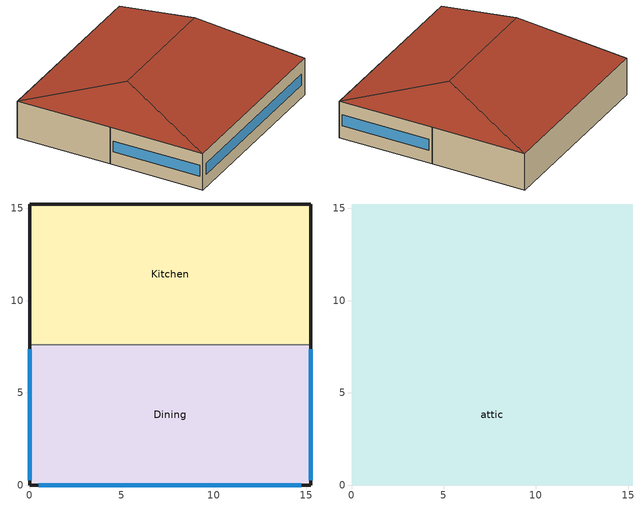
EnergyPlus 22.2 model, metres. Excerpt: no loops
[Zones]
Dining
 floor ground (ext-slab): 15.24,7.62 15.24,0 0,0 0,7.62 z0
 wall outside (Wood Frame Non-res Ext Wall): 0,7.62 0,0 15.24,0 15.24,7.62 z0:3.05
 wall to Kitchen (int-walls): 15.24,7.62 0,7.62 z0:3.05
 window (Window Non-res Fixed): 15.24,0.25 15.24,7.37 / 0.51,0 14.73,0 / 0,7.37 0,0.25 z1.07:1.98
Kitchen
 floor ground (ext-slab): 15.24,15.24 15.24,7.62 0,7.62 0,15.24 z0
 wall outside (Wood Frame Non-res Ext Wall): 15.24,7.62 15.24,15.24 0,15.24 0,7.62 z0:3.05
attic
 floor to Dining (Attic Non-res Floor): 0,0 0,7.62 15.24,7.62 15.24,0 z3.05
 floor to Kitchen (Attic Non-res Floor): 15.24,15.24 15.24,7.62 0,7.62 0,15.24 z3.05
 roof outside (Attic Non-res Roof): 15.24,0,3.05 15.24,15.24,3.05 12.7,7.62,5.59; 15.24,15.24,3.05 0,15.24,3.05 2.54,7.62,5.59 12.7,7.62,5.59; 0,0,3.05 15.24,0,3.05 12.7,7.62,5.59 2.54,7.62,5.59; 0,15.24,3.05 0,0,3.05 2.54,7.62,5.59
[Site:Location]
Chicago Ohare Intl Ap_IL_USA Design_Conditions: 41.98, -87.92, -6, 201
[SizingPeriod:DesignDay]
Chicago Ohare Intl Ap Ann Htg 99.6% Condns DB: 1, 21, WinterDesignDay, -20, 0, DefaultMultipliers, , Wetbulb, -20, , , , , 98934, 4.9, 270, No, No, No, ASHRAEClearSky, , , , , 0
Chicago Ohare Intl Ap Ann Clg .4% Condns DB=>MWB: 7, 21, SummerDesignDay, 33.3, 10.5, DefaultMultipliers, , Wetbulb, 23.7, , , , , 98934, 5.2, 230, No, No, No, ASHRAETau, , , 0.455, 2.05
[Building]
Ref Bldg Quick Service Restaurant New2004_v1.3_5.0: 0, City, 0.04, 0.2, FullInteriorAndExterior, 50, 6
[Site:WaterMainsTemperature]
CORRELATION: , 9.69, 28.1
[Site:GroundTemperature:BuildingSurface]
19.527, 19.502, 19.536, 19.598, 20.002, 21.64, 22.225, 22.375, 21.449, 20.121, 19.802, 19.633
[Construction]
Wood Frame Non-res Ext Wall: Wood Siding, Wood Frame NonRes Wall Insulation, 1/2IN Gypsum
Attic Non-res Floor: 1/2IN Gypsum, AtticFloor NonRes Insulation, 1/2IN Gypsum
Attic Non-res Roof: Roof Membrane, Metal Decking
ext-slab: HW CONCRETE
int-walls: 1/2IN Gypsum, 1/2IN Gypsum
Window Non-res Fixed: NonRes Fixed Assembly Window
InteriorFurnishings: Std Wood 6inch
[Material]
Wood Frame NonRes Wall Insulation: MediumRough, 0.0812848, 0.049, 265, 836.8, 0.9, 0.7, 0.7
AtticFloor NonRes Insulation: MediumRough, 0.236805, 0.049, 265, 836.8, 0.9, 0.7, 0.7
Std Wood 6inch: MediumSmooth, 0.15, 0.12, 540, 1210, 0.9, 0.7, 0.7
Wood Siding: MediumSmooth, 0.01, 0.11, 544.62, 1210, 0.9, 0.78, 0.78
1/2IN Gypsum: Smooth, 0.0127, 0.16, 784.9, 830, 0.9, 0.92, 0.92
HW CONCRETE: Rough, 0.1016, 1.311, 2240, 836.8, 0.9, 0.7, 0.7
Roof Membrane: VeryRough, 0.0095, 0.16, 1121.29, 1460, 0.9, 0.7, 0.7
Metal Decking: MediumSmooth, 0.0015, 45.006, 7680, 418.4, 0.9, 0.7, 0.3
[WindowMaterial:SimpleGlazingSystem]
NonRes Fixed Assembly Window: 3.23646, 0.39
[Zone]
Dining; Kitchen: 0, 0, 0, 0, 1, 1, , , autocalculate, , , Yes
attic: 0, 0, 0, 3.0488, 1, 1, , , autocalculate, , , No
[People]
Dining People: Dining, BLDG_OCC_SCH, Area/Person, , , 1.39, 0.3, AUTOCALCULATE, ACTIVITY_SCH, , No, ZoneAveraged, , WORK_EFF_SCH, ClothingInsulationSchedule, , CLOTHING_SCH, AIR_VELO_SCH, FANGER
Kitchen People: Kitchen, BLDG_OCC_SCH, People, 6.25, , , 0.3, AUTOCALCULATE, ACTIVITY_SCH, , No, ZoneAveraged, , WORK_EFF_SCH, ClothingInsulationSchedule, , CLOTHING_SCH, AIR_VELO_SCH, FANGER
[Lights]
Dining_Lights: Dining, BLDG_LIGHT_SCH, Watts/Area, , 22.6, , 0, 0.7, 0.2, 1, General, No
Kitchen_Lights: Kitchen, BLDG_LIGHT_SCH, Watts/Area, , 12.9, , 0, 0.7, 0.2, 1, General, No
[ElectricEquipment]
Dining_MiscElec_Equip: Dining, BLDG_EQUIP_SCH, EquipmentLevel, 15000, , , 0.25, 0.3, 0, MiscElec
Kitchen_MiscElec_Equip: Kitchen, BLDG_EQUIP_SCH, EquipmentLevel, 35000, , , 0.25, 0.3, 0.3, MiscElec
[GasEquipment]
Kitchen_MiscGas_Equip: Kitchen, GAS_EQUIP_SCH, EquipmentLevel, 150055, , , 0.1, 0.2, 0.7, , MiscGas
[Exterior:Lights]
Exterior Facade Lighting: ALWAYS_ON, 2529, AstronomicalClock, Exterior Facade Lighting
[ZoneInfiltration:DesignFlowRate]
Dining_Infiltration: Dining, INFIL_HALF_ON_SCH, Flow/ExteriorArea, , , 0.000302, , 1, 0, 0, 0
Kitchen_Infiltration: Kitchen, INFIL_HALF_ON_SCH, Flow/ExteriorArea, , , 0.000302, , 1, 0, 0, 0
attic_Infiltration: attic, ALWAYS_ON, AirChanges/Hour, , , , 1, 1, 0, 0, 0
[InternalMass]
Dining Internal Mass: InteriorFurnishings, Dining, , 232.343
Kitchen Internal Mass: InteriorFurnishings, Kitchen, , 232.343
[ZoneMixing]
Kitchen Exhaust Fanmixing_0: Kitchen, HVACOperationSchd, Flow/Zone, 0.834532, , , , Dining, 0
[AvailabilityManager:NightCycle]
PSZ-AC_1:1 Availability Manager; PSZ-AC_2:2 Availability Manager: ALWAYS_ON, HVACOperationSchd, CycleOnAny, 1, FixedRunTime, 1800
[UtilityCost:Tariff]
PSI_LLF_LowLoadFactorService: Electricity:Facility, kWh, , , , , , HalfHour, 15, , , , Comm Elect
PSI_CS_CommercialElectricService: Electricity:Facility, kWh, , , , , , , 9.4, , , , Comm Elect
IN_EIAMonthlyRateGas: NaturalGas:Facility, MCF, , , , , , , 0, , , , Comm Gas
[UtilityCost:Charge:Block]
AnnualEnergyCharge: PSI_LLF_LowLoadFactorService, totalEnergy, Annual, EnergyCharges, , , 300, 0.108222, 700, 0.087021, 1500, 0.07842, remaining, 0.05832
AnnualDemandBaseCharge: PSI_LLF_LowLoadFactorService, totalEnergy, Annual, EnergyCharges, , TotalDemand, 190, 0, 110, 0.051773, remaining, 0.046965
AnnualEnergyCharge: PSI_CS_CommercialElectricService, totalEnergy, Annual, EnergyCharges, , , 300, 0.082409, 700, 0.072873, 1500, 0.061696, remaining, 0.041179
[UtilityCost:Charge:Simple]
FuelCostAdjustEnergyCharge: PSI_LLF_LowLoadFactorService, totalEnergy, Annual, EnergyCharges, 0.002028
QualPollutionControlAdjustEnergyCharge: PSI_LLF_LowLoadFactorService, totalEnergy, Annual, EnergyCharges, 0.000536
SoxNoxRiderAdjustEnergyCharge: PSI_LLF_LowLoadFactorService, totalEnergy, Annual, EnergyCharges, 0.001127
DSMRiderAdjustEnergyCharge: PSI_LLF_LowLoadFactorService, totalEnergy, Annual, EnergyCharges, -0.00037
PurchPowerTrackerAdjustEnergyCharge: PSI_LLF_LowLoadFactorService, totalEnergy, Annual, EnergyCharges, -3.1e-05
MidwestISOAdjustEnergyCharge: PSI_LLF_LowLoadFactorService, totalEnergy, Annual, EnergyCharges, -0.000216
CleanCoalRiderEnergyCharge: PSI_LLF_LowLoadFactorService, totalEnergy, Annual, EnergyCharges, 0.000833
TaxofeightPercent: PSI_LLF_LowLoadFactorService, SubTotal, Annual, Taxes, 0.08
FuelCostAdjustEnergyCharge: PSI_CS_CommercialElectricService, totalEnergy, Annual, EnergyCharges, 0.002028
QualPollutionControlAdjustEnergyCharge: PSI_CS_CommercialElectricService, totalEnergy, Annual, EnergyCharges, 0.000536
SoxNoxRiderAdjustEnergyCharge: PSI_CS_CommercialElectricService, totalEnergy, Annual, EnergyCharges, 0.001127
DSMRiderAdjustEnergyCharge: PSI_CS_CommercialElectricService, totalEnergy, Annual, EnergyCharges, 0.000021
PurchPowerTrackerAdjustEnergyCharge: PSI_CS_CommercialElectricService, totalEnergy, Annual, EnergyCharges, 0.000034
MidwestISOAdjustEnergyCharge: PSI_CS_CommercialElectricService, totalEnergy, Annual, EnergyCharges, -0.000203
CleanCoalRiderEnergyCharge: PSI_CS_CommercialElectricService, totalEnergy, Annual, EnergyCharges, 0.000807
TaxofeightPercent: PSI_CS_CommercialElectricService, SubTotal, Annual, Taxes, 0.08
MonthlyRateGasCharge: IN_EIAMonthlyRateGas, totalEnergy, Annual, EnergyCharges, IN_MonthlyGasRates
TaxofEightPercent: IN_EIAMonthlyRateGas, SubTotal, Annual, Taxes, 0.08
[UtilityCost:Qualify]
MinDemand75kw: PSI_LLF_LowLoadFactorService, TotalDemand, Minimum, 75, Annual, Count, 12
MaxDemand75kw: PSI_CS_CommercialElectricService, TotalDemand, Maximum, 75, Annual, Count, 1
[UtilityCost:Variable]
IN_MonthlyGasRates: IN_EIAMonthlyRateGas, Currency, 8.22, 7.51, 8.97, 9.01, 9.16, 10.44, 10.32, 10.13, 9.2, 8.18, 7.83, 7.63
[Schedule:Compact]
ALWAYS_ON: On/Off, Through: 12/31, For: AllDays, Until: 24:00, 1
ACTIVITY_SCH: Any Number, Through: 12/31, For: AllDays, Until: 24:00, 120
AIR_VELO_SCH: Any Number, Through: 12/31, For: AllDays, Until: 24:00, 0.2
BLDG_EQUIP_SCH: Fraction, Through: 12/31, For: Weekday, Until: 06:00, 0.1, Until: 08:00, 0.35, Until: 10:00, 0.25, Until: 14:00, 0.35, Until: 17:00, 0.25, Until: 20:00, 0.35, Until: 24:00, 0.25, For: Saturday, Until: 06:00, 0.1, Until: 08:00, 0.35, Until: 10:00, 0.25, Until: 14:00, 0.35, Until: 17:00, 0.25, Until: 20:00, 0.35, Until: 24:00, 0.25, For: SummerDesignDay, Until: 24:00, 0.35, For: WinterDesignDay, Until: 24:00, 0, For: Sunday Holidays AllOtherDays, Until: 06:00, 0.1, Until: 08:00, 0.35, Until: 10:00, 0.25, Until: 14:00, 0.35, Until: 17:00, 0.25, Until: 20:00, 0.35, Until: 24:00, 0.25
BLDG_LIGHT_SCH: Fraction, Through: 12/31, For: SummerDesignDay, Until: 24:00, 1, For: WinterDesignDay, Until: 24:00, 0, For: Weekday Saturday Sunday Holidays AllOtherDays, Until: 01:00, 0.45, Until: 05:00, 0.15, Until: 06:00, 0.45, Until: 24:00, 0.9
BLDG_OCC_SCH: Fraction, Through: 12/31, For: Weekdays, Until: 01:00, 0.05, Until: 05:00, 0, Until: 06:00, 0.05, Until: 07:00, 0.1, Until: 09:00, 0.4, Until: 10:00, 0.3, Until: 11:00, 0.2, Until: 12:00, 0.5, Until: 13:00, 0.8, Until: 14:00, 0.7, Until: 15:00, 0.4, Until: 16:00, 0.2, Until: 17:00, 0.25, Until: 18:00, 0.5, Until: 21:00, 0.55, Until: 22:00, 0.5, Until: 23:00, 0.35, Until: 24:00, 0.2, For: SummerDesignDay, Until: 24:00, 1, For: WinterDesignDay, Until: 24:00, 0, For: Saturday Sunday Holidays AllOtherDays, Until: 01:00, 0.05, Until: 05:00, 0, Until: 07:00, 0.05, Until: 10:00, 0.3, Until: 11:00, 0.2, Until: 12:00, 0.45, Until: 13:00, 0.6, Until:14:00, 0.5, Until: 15:00, 0.35, Until: 18:00, 0.3, Until: 21:00, 0.55, Until: 22:00, 0.5, Until: 23:00, 0.35, Until: 24:00, 0.2
GAS_EQUIP_SCH: Fraction, Through: 12/31, For: SummerDesignDay, Until: 24:00, 0.25, For: WinterDesignDay, Until: 24:00, 0, For: AllOtherDays, Until: 05:00, 0.02, Until: 06:00, 0.03, Until: 07:00, 0.09, Until: 08:00, 0.14, Until: 10:00, 0.1, Until: 11:00, 0.22, Until: 12:00, 0.27, Until: 13:00, 0.24, Until: 14:00, 0.21, Until: 15:00, 0.14, Until:16:00, 0.13, Until:17:00, 0.15, Until: 20:00, 0.17, Until: 21:00, 0.15, Until: 22:00, 0.14, Until: 23:00, 0.12, Until: 24:00, 0.02
INFIL_HALF_ON_SCH: Fraction, Through: 12/31, For: Weekdays SummerDesignDay, Until: 05:00, 1, Until: 24:00, 0.5, For: Saturday WinterDesignDay, Until: 05:00, 1, Until: 24:00, 0.5, For: Sunday Holidays AllOtherDays, Until: 05:00, 1, Until: 24:00, 0.5
WORK_EFF_SCH: Fraction, Through: 12/31, For: AllDays, Until: 24:00, 0
CLOTHING_SCH: Any Number, Through: 04/30, For: AllDays, Until: 24:00, 1, Through: 09/30, For: AllDays, Until: 24:00, 0.5, Through: 12/31, For: AllDays, Until: 24:00, 1
HVACOperationSchd: On/Off, Through: 12/31, For: AllDays, Until: 01:00, 1, Until: 05:00, 0, Until: 24:00, 1
